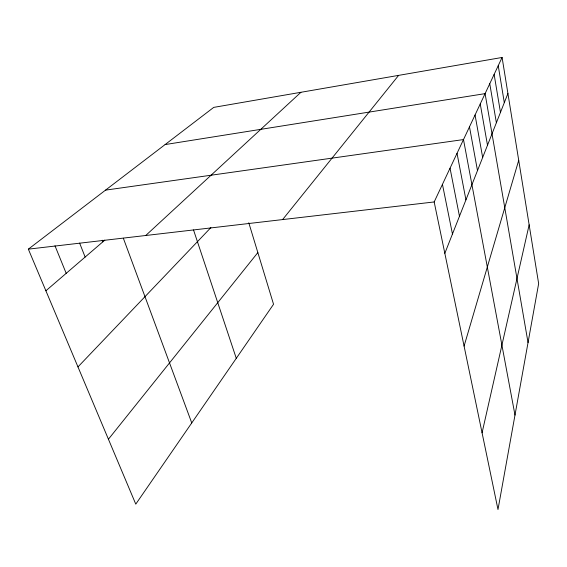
<?xml version="1.0" encoding="UTF-8"?>
<svg xmlns="http://www.w3.org/2000/svg" width="567" height="567" viewBox="0 0 567 567"><rect width="100%" height="100%" fill="white"/><g stroke="black" fill="none" stroke-linecap="round" stroke-linejoin="round"><path stroke-width="0.85" d="M482.07 432.812L529.146 224.815M464.082 346.09L518.713 160.305M444.833 253.329L507.919 93.512M502.093 57.465L538.65 283.635L497.989 509.535L434.173 201.951L502.093 57.465L213.731 107.383L28.35 249.154L135.775 504.134L273.549 304.273L248.785 222.76M108.432 439.219L257.843 252.591M282.614 219.578L398.622 75.376M77.963 366.913L210.896 227.573M145.74 235.496L300.935 92.286M45.892 290.786L104.817 240.139M165.096 144.578L485.09 93.64L528.04 342.596M105.533 190.129L463.494 139.574L514.992 415.094M28.35 249.154L434.173 201.951M54.985 245.78L66.197 273.337M79.628 243.087L85.135 257.064M102.209 240.217L102.833 241.847M123.344 238.225L191.752 422.932M193.524 229.94L236.283 358.33M442.444 184.353L452.459 234.015M450.042 168.201L459.468 216.254M457.03 153.324L465.939 199.868M469.49 126.831L477.492 170.603M475.054 114.988L482.666 157.484M480.242 103.945L487.5 145.251M489.76 83.703L496.38 122.755M494.133 74.397L500.463 112.401M498.237 65.673L504.304 102.67"/></g></svg>
